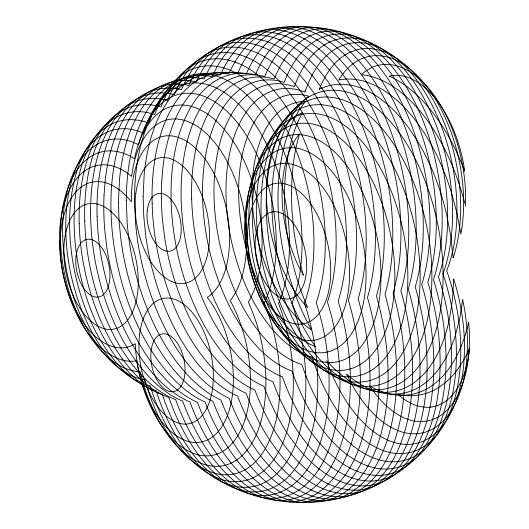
<?xml version="1.0" encoding="UTF-8"?>
<svg xmlns="http://www.w3.org/2000/svg" width="529" height="529" viewBox="0 0 529 529"><rect width="100%" height="100%" fill="white"/><g stroke="black" fill="none" stroke-linecap="round" stroke-linejoin="round"><path stroke-width="0.79" d="M465.494 206.039L465.58 203.506A109.972 61.192 78.2 0 0 431.128 91.405A109.972 61.192 78.2 0 0 362.537 73.61L361.314 74.708L363.37 74.933A162.76 90.565 78.2 0 1 464.68 202.825L464.786 203.229M245.092 419.239L245.158 419.047A99.69 55.472 78.2 0 0 232.105 304.149L230.241 300.637L231.947 298.323A99.69 55.472 78.2 0 0 238.943 190.103L238.83 189.726A99.69 55.472 78.2 0 0 183.616 120.123L183.437 120.076A99.69 55.472 78.2 0 0 132.197 172.58L131.681 176.402L129.241 174.477A99.69 55.472 78.2 0 0 67.249 194.778L67.13 195.062A99.69 55.472 78.2 0 0 69.934 298.382L70.073 298.753A99.69 55.472 78.2 0 0 134.306 361.135L136.687 360.824L137.421 365.063A99.69 55.472 78.2 0 0 192.417 452.976L192.649 453.075A99.69 55.472 78.2 0 0 245.059 419.358L245.079 419.279M304.453 303.057L304.466 303.005A144.926 80.639 78.2 0 0 268.461 101.409A144.926 80.639 78.2 0 0 154.805 114.31L154.594 114.449A144.926 80.639 78.2 0 0 74.172 226.405A144.926 80.639 78.2 0 0 162.191 394.522L162.416 394.813A144.926 80.639 78.2 0 0 278.849 484.425A144.926 80.639 78.2 0 0 304.486 303.408L304.433 303.104M442.971 273.996L443.176 273.242A143.835 80.038 78.2 0 0 407.429 73.187A143.835 80.038 78.2 0 0 294.633 85.989L294.395 86.644L293.879 86.472A143.835 80.038 78.2 0 0 214.066 197.582A143.835 80.038 78.2 0 0 301.424 364.441L302.211 365.433A143.835 80.038 78.2 0 0 417.771 454.378A143.835 80.038 78.2 0 0 443.216 274.723L443.183 274.617M464.555 169.941L464.541 169.849A97.151 54.064 78.2 0 0 459.443 146.685L457.611 140.833A97.151 54.064 78.2 0 0 407.072 77.115L403.482 76.136A97.151 54.064 78.2 0 0 390.065 75.964L389.218 76.15A164.969 91.795 78.2 0 1 464.76 171.376M468.681 322.664L468.648 322.333L468 325.057A162.76 90.565 78.2 0 1 371.841 387.109L369.758 385.952L371.067 387.896A109.972 61.192 78.2 0 0 439.936 415.933A109.972 61.192 78.2 0 0 468.879 324.971L468.74 323.325M143.458 133.116A131.093 72.949 78.2 0 0 93.514 141.355L90.598 144.331A131.093 72.949 78.2 0 0 95.875 338.95L99.009 343.943A131.093 72.949 78.2 0 0 150.315 385.945A131.093 72.949 78.2 0 0 190.347 459.079L193.998 462.644A131.093 72.949 78.2 0 0 292.722 399.131L293.112 392.968A131.093 72.949 78.2 0 0 278.565 303.434A131.093 72.949 78.2 0 0 280.952 297.397A131.093 72.949 78.2 0 0 288.47 222.054L287.743 215.515A131.093 72.949 78.2 0 0 183.735 84.409L180.21 85.579A131.093 72.949 78.2 0 0 143.458 133.116M118.443 202.442L119.071 221.347L121.035 240.616A167.25 93.064 78.2 0 0 212.916 401.306A167.25 93.064 78.2 0 0 327.101 500.388C339.023 497.405 349.471 490.039 357.465 480.854A167.25 93.064 78.2 0 0 376.43 296.114A167.25 93.064 78.2 0 0 347.004 95.24C338.249 80.434 327.795 66.489 315.013 54.91A167.25 93.064 78.2 0 0 204.174 78.966A167.25 93.064 78.2 0 0 119.409 180.753L118.443 202.442M126.312 200.584L127.158 222.497A167.805 93.375 78.2 0 0 220.943 400.05A167.805 93.375 78.2 0 0 344.22 496.129L351.554 492.129L358.49 486.945A167.805 93.375 78.2 0 0 384.973 294.521A167.805 93.375 78.2 0 0 347.474 80.765L340.127 70.82L332.437 61.814A167.805 93.375 78.2 0 0 212.169 76.685A167.805 93.375 78.2 0 0 126.398 194.368L126.312 200.584M134.538 199.049L135.51 222.365A167.746 93.342 78.2 0 0 229.15 398.297A167.746 93.342 78.2 0 0 351.573 494.734L359.727 490.37L367.397 484.551A167.746 93.342 78.2 0 0 393.133 292.802A167.746 93.342 78.2 0 0 356.427 80.236L348.3 69.154L339.757 59.222A167.746 93.342 78.2 0 0 220.381 75.032A167.746 93.342 78.2 0 0 134.664 191.167L134.538 199.049M291.419 192.9L291.922 210.456L293.588 228.297A164.969 91.795 78.2 0 0 301.325 267.919L303.368 275.206L302.667 273.982A97.151 54.064 78.2 0 1 293.172 253.656L291.122 247.942A97.151 54.064 78.2 0 1 288.556 153.364L290.328 148.927A97.151 54.064 78.2 0 1 298.892 134.617L299.533 133.85L297.847 139.887A164.969 91.795 78.2 0 0 292.14 175.026L291.419 192.9M143.114 196.365L143.776 216.738L145.885 236.833A167.085 92.972 78.2 0 0 237.541 396.042A167.085 92.972 78.2 0 0 350.906 495.283C363.397 492.36 374.32 484.604 382.546 474.93A167.085 92.972 78.2 0 0 400.896 290.95A167.085 92.972 78.2 0 0 372.138 91.272C363.099 75.792 352.228 61.219 338.805 49.25A167.085 92.972 78.2 0 0 228.806 74.014A167.085 92.972 78.2 0 0 144.192 174.458L143.114 196.365M453.703 279.094L452.493 299.427L449.557 318.438A156.306 86.974 78.2 0 1 423.339 374.539L416.541 380.814A156.306 86.974 78.2 0 1 330.724 365.122L326.697 360.798A129.605 72.116 78.2 0 0 359.879 419.034L366.981 426.169A129.605 72.116 78.2 0 0 463.801 363.886L464.442 351.765A129.605 72.116 78.2 0 0 453.703 279.094M104.028 195.578L103.982 196.596A164.307 91.424 78.2 0 0 104.947 232.026L106.878 247.989A164.307 91.424 78.2 0 0 197.41 402.291A164.307 91.424 78.2 0 0 307.918 501.426L316.573 498.807A164.307 91.424 78.2 0 0 334.546 487.242L341.575 479.77A164.307 91.424 78.2 0 0 358.14 298.892A164.307 91.424 78.2 0 0 331.366 103.565L323.808 91.226A164.307 91.424 78.2 0 0 304.869 67.355L295.916 58.864A164.307 91.424 78.2 0 0 188.813 85.44A164.307 91.424 78.2 0 0 105.079 181.639L104.028 195.578M161.649 182.71L161.596 183.781A163.911 91.206 78.2 0 0 162.615 221.135L164.737 237.964A163.911 91.206 78.2 0 0 254.872 390.012A163.911 91.206 78.2 0 0 364.111 489.292L373.269 486.687A163.911 91.206 78.2 0 0 392.22 474.5L399.567 466.485A163.911 91.206 78.2 0 0 415.225 286.85A163.911 91.206 78.2 0 0 389.443 93.402L381.521 80.296A163.911 91.206 78.2 0 0 361.565 55.135L352.089 46.314A163.911 91.206 78.2 0 0 246.296 73.901A163.911 91.206 78.2 0 0 162.839 168.07L161.649 182.71M469.56 348.175L469.415 349.583A97.151 54.064 78.2 0 1 465.494 369.745L463.953 374.472A97.151 54.064 78.2 0 1 415.979 405.333L412.375 403.918A97.151 54.064 78.2 0 1 398.721 395.064L397.854 394.31A164.969 91.795 78.2 0 0 469.56 348.175M462.67 299.751L459.694 318.749L455.31 335.525A159.884 88.965 78.2 0 1 346.733 374.34L349.57 380.08A120.612 67.117 78.2 0 0 435.076 427.571A120.612 67.117 78.2 0 0 464.012 306.456L462.67 299.751M461.883 228.039L460.885 233.97L456.818 212.625L451.429 192.589A159.884 88.965 78.2 0 0 338.745 79.998L341.324 76.064A120.612 67.117 78.2 0 1 425.785 85.242A120.612 67.117 78.2 0 1 461.883 228.039M280.8 162.548L280.734 162.939A159.884 88.965 78.2 0 0 283.121 250.852L284.576 257.861A159.884 88.965 78.2 0 0 305.597 318.67L311.581 330.03L307.666 327.253A120.612 67.117 78.2 0 1 252.135 196.96A120.612 67.117 78.2 0 1 301.543 101.654L305.378 101.462L299.91 109.007A159.884 88.965 78.2 0 0 281.831 156.776L280.8 162.548M186.029 146.209L185.877 146.87A158.125 87.986 78.2 0 0 188.873 257.134L190.235 262.543A158.125 87.986 78.2 0 0 236.655 354.628A158.125 87.986 78.2 0 0 272.99 381.799A158.125 87.986 78.2 0 0 363.172 480.557L366.372 480.894A158.125 87.986 78.2 0 0 422.301 444.909L424.179 441.305A158.125 87.986 78.2 0 0 427.842 282.182A158.125 87.986 78.2 0 0 415.397 117.683L413.294 112.756A158.125 87.986 78.2 0 0 354.37 38.478L351.13 36.666A158.125 87.986 78.2 0 0 264.712 76.533A158.125 87.986 78.2 0 0 186.968 142.275L186.029 146.209M305.14 91.643L304.988 92.092L302.244 91.1A137.275 76.388 78.2 0 0 226.068 197.145A137.275 76.388 78.2 0 0 309.445 356.394L312.183 357.227L313.618 361.657A137.275 76.388 78.2 0 0 423.908 446.542A137.275 76.388 78.2 0 0 448.195 275.08L446.674 270.703L447.984 267.264A137.275 76.388 78.2 0 0 413.863 76.328A137.275 76.388 78.2 0 0 306.212 88.548L305.14 91.643M148.999 122.768L148.874 123.138L146.566 122.318A138.552 77.095 78.2 0 0 69.683 229.348A138.552 77.095 78.2 0 0 153.833 390.071L156.134 390.786L157.351 394.508A138.552 77.095 78.2 0 0 268.666 480.18A138.552 77.095 78.2 0 0 293.172 307.131L291.902 303.441L292.993 300.545A138.552 77.095 78.2 0 0 258.562 107.837A138.552 77.095 78.2 0 0 149.905 120.169L148.999 122.768M267.819 145.951L267.608 146.447A140.787 78.338 78.2 0 0 271.628 294.646L273.586 299.758A140.787 78.338 78.2 0 0 395.48 363.059A140.787 78.338 78.2 0 0 389.972 160.122A140.787 78.338 78.2 0 0 269.321 142.559L267.819 145.951M297.853 122.04L297.556 122.748A162.76 90.565 78.2 0 0 302.211 294.137L307.613 307.613L306.159 306.073A109.972 61.192 78.2 0 1 266.51 197.317A109.972 61.192 78.2 0 1 300.928 113.252L302.323 112.664L297.853 122.04M263.025 109.959L262.675 110.349A129.605 72.116 78.2 0 0 267.853 301.206L274.048 310.847A129.605 72.116 78.2 0 0 315.39 346.548A156.306 86.974 78.2 0 1 308.599 96.172A129.605 72.116 78.2 0 0 268.461 104.702L263.025 109.959M130.994 102.639L130.663 102.871A158.766 88.35 78.2 0 0 137.725 363.33L140.542 366.974A158.766 88.343 78.2 0 0 182.69 401.121A158.766 88.343 78.2 0 0 215.396 461.341L218.259 464.852A158.766 88.35 78.2 0 0 350.377 379.848L350.284 374.558A158.766 88.343 78.2 0 0 338.15 301.107A158.766 88.343 78.2 0 0 346.482 234.473L346.29 229.15A158.766 88.35 78.2 0 0 207.103 53.694L204.386 55.34A158.766 88.343 78.2 0 0 174.372 94.645A158.766 88.343 78.2 0 0 133.328 101.065L130.994 102.639M319.569 89.15L319.331 89.262A129.605 72.116 78.2 0 1 349.927 52.292L356.771 49.812A129.605 72.116 78.2 0 1 458.762 178.385L460.085 191.161A129.605 72.116 78.2 0 1 453.128 257.934L450.787 236.41L446.754 215.078A156.306 86.974 78.2 0 0 416.984 140.311L409.717 129.34A156.306 86.974 78.2 0 0 323.199 87.576L319.569 89.15M76.037 256.142A29.412 16.366 78.2 0 0 98.553 297A29.412 16.366 78.2 0 0 103.975 251.308A29.412 16.366 78.2 0 0 76.037 256.142M151.149 350.343A29.412 16.366 78.2 0 0 173.353 391.665A29.412 16.366 78.2 0 0 179.252 346.31A29.412 16.366 78.2 0 0 151.149 350.343M147.241 210.74A29.412 16.366 78.2 0 0 170.073 251.11A29.412 16.366 78.2 0 0 175.013 205.073A29.412 16.366 78.2 0 0 147.241 210.74M64.545 239.644A63.969 35.595 78.2 0 0 113.021 329.263A63.969 35.595 78.2 0 0 125.578 230.419A63.969 35.595 78.2 0 0 64.545 239.644M139.61 334.249A63.969 35.595 78.2 0 0 188.066 423.888A63.969 35.595 78.2 0 0 200.65 325.064A63.969 35.595 78.2 0 0 139.61 334.249M135.808 193.759A63.969 35.595 78.2 0 0 184.244 283.425A63.969 35.595 78.2 0 0 196.848 184.621A63.969 35.595 78.2 0 0 135.808 193.759M60.213 248.385A84.362 46.942 78.2 0 0 135.298 343.731A84.362 46.942 78.2 0 0 210.727 438.124A84.362 46.942 78.2 0 0 207.282 297.424A84.362 46.942 78.2 0 0 203.09 156.472A84.362 46.942 78.2 0 0 131.45 201.827A84.362 46.942 78.2 0 0 60.213 248.385M60.504 239.604A112.055 62.356 78.2 0 0 140.311 371.742A112.055 62.356 78.2 0 0 235.789 460.574A112.055 62.356 78.2 0 0 248.346 302.238A112.055 62.356 78.2 0 0 226.888 132.561A112.055 62.356 78.2 0 0 134.531 158.766A112.055 62.356 78.2 0 0 60.504 239.604M62.706 235.901A122.364 68.089 78.2 0 0 144.979 379.762A122.364 68.089 78.2 0 0 247.208 468.482A122.364 68.089 78.2 0 0 264.176 303.077A122.364 68.089 78.2 0 0 237.838 123.231A122.364 68.089 78.2 0 0 138.605 144.781A122.364 68.089 78.2 0 0 62.706 235.901M79.205 223.648A150.355 83.668 78.2 0 0 168.857 397.484A150.355 83.668 78.2 0 0 288.748 487.791A150.355 83.668 78.2 0 0 316.23 302.674A150.355 83.668 78.2 0 0 278.109 95.683A150.355 83.668 78.2 0 0 160.975 106.964A150.355 83.668 78.2 0 0 79.205 223.648M84.733 221.049A154.951 86.22 78.2 0 0 175.648 399.64A154.951 86.22 78.2 0 0 298.376 490.37A154.951 86.22 78.2 0 0 327.451 301.98A154.951 86.22 78.2 0 0 287.531 90.578A154.951 86.22 78.2 0 0 167.534 100.378A154.951 86.22 78.2 0 0 84.733 221.049M97.091 216.288A161.874 90.075 78.2 0 0 189.944 401.994A161.874 90.075 78.2 0 0 316.931 493.425A161.874 90.075 78.2 0 0 348.366 300.075A161.874 90.075 78.2 0 0 305.769 82.035A161.874 90.075 78.2 0 0 181.473 89.685A161.874 90.075 78.2 0 0 97.091 216.288M111.024 212.056A166.093 92.423 78.2 0 0 205.073 402.06A166.093 92.423 78.2 0 0 334.632 493.947A166.093 92.423 78.2 0 0 367.483 297.569A166.093 92.423 78.2 0 0 323.285 75.502A166.093 92.423 78.2 0 0 196.385 81.876A166.093 92.423 78.2 0 0 111.024 212.056M255.533 237.409A44.31 24.658 78.2 0 0 289.542 298.832A44.31 24.658 78.2 0 0 297.589 229.897A44.31 24.658 78.2 0 0 255.533 237.409M248.187 224.131A71.574 39.827 78.2 0 0 302.753 323.913A71.574 39.827 78.2 0 0 316.302 212.962A71.574 39.827 78.2 0 0 248.187 224.131M245.892 215.058A89.89 50.017 78.2 0 0 314.557 340.16A89.89 50.017 78.2 0 0 331.366 200.67A89.89 50.017 78.2 0 0 245.892 215.058M152.147 203.572A165.815 92.264 78.2 0 0 246.111 393.292A165.815 92.264 78.2 0 0 375.504 485.146A165.815 92.264 78.2 0 0 408.262 288.973A165.815 92.264 78.2 0 0 364.164 67.17A165.815 92.264 78.2 0 0 237.442 73.63A165.815 92.264 78.2 0 0 152.147 203.572M246.051 206.859A104.087 57.919 78.2 0 0 325.071 352.446A104.087 57.919 78.2 0 0 345.272 191.458A104.087 57.919 78.2 0 0 246.051 206.859M247.499 201.284A115.692 64.379 78.2 0 0 336.047 362.034A115.692 64.379 78.2 0 0 357.425 182.32A115.692 64.379 78.2 0 0 247.499 201.284M171.118 201.02A161.358 89.785 78.2 0 0 263.826 386.196A161.358 89.785 78.2 0 0 390.495 477.575A161.358 89.785 78.2 0 0 421.758 284.589A161.358 89.785 78.2 0 0 379.359 67.051A161.358 89.785 78.2 0 0 255.381 74.853A161.358 89.785 78.2 0 0 171.118 201.02M250.038 196.279A125.433 69.795 78.2 0 0 346.541 369.811A125.433 69.795 78.2 0 0 368.964 174.431A125.433 69.795 78.2 0 0 250.038 196.279M253.437 191.71A133.711 74.404 78.2 0 0 356.652 376.159A133.711 74.404 78.2 0 0 380.027 167.521A133.711 74.404 78.2 0 0 253.437 191.71M191.677 198.997A154.17 85.791 78.2 0 0 282.38 376.787A154.17 85.791 78.2 0 0 404.625 467.444A154.17 85.791 78.2 0 0 433.436 279.603A154.17 85.791 78.2 0 0 393.814 68.955A154.17 85.791 78.2 0 0 274.3 79A154.17 85.791 78.2 0 0 191.677 198.997M202.62 198.21A149.429 83.152 78.2 0 0 292.021 371.087A149.429 83.152 78.2 0 0 411.337 461.314A149.429 83.152 78.2 0 0 438.488 276.852A149.429 83.152 78.2 0 0 400.737 70.754A149.429 83.152 78.2 0 0 284.185 82.332A149.429 83.152 78.2 0 0 202.62 198.21M262.437 181.89A146.837 81.704 78.2 0 0 374.935 385.74A146.837 81.704 78.2 0 0 401.895 157.523A146.837 81.704 78.2 0 0 262.437 181.89M268.474 172.203A151.975 84.567 78.2 0 0 380.47 389.569A151.975 84.567 78.2 0 0 414.908 158.257A151.975 84.567 78.2 0 0 268.474 172.203"/></g></svg>
